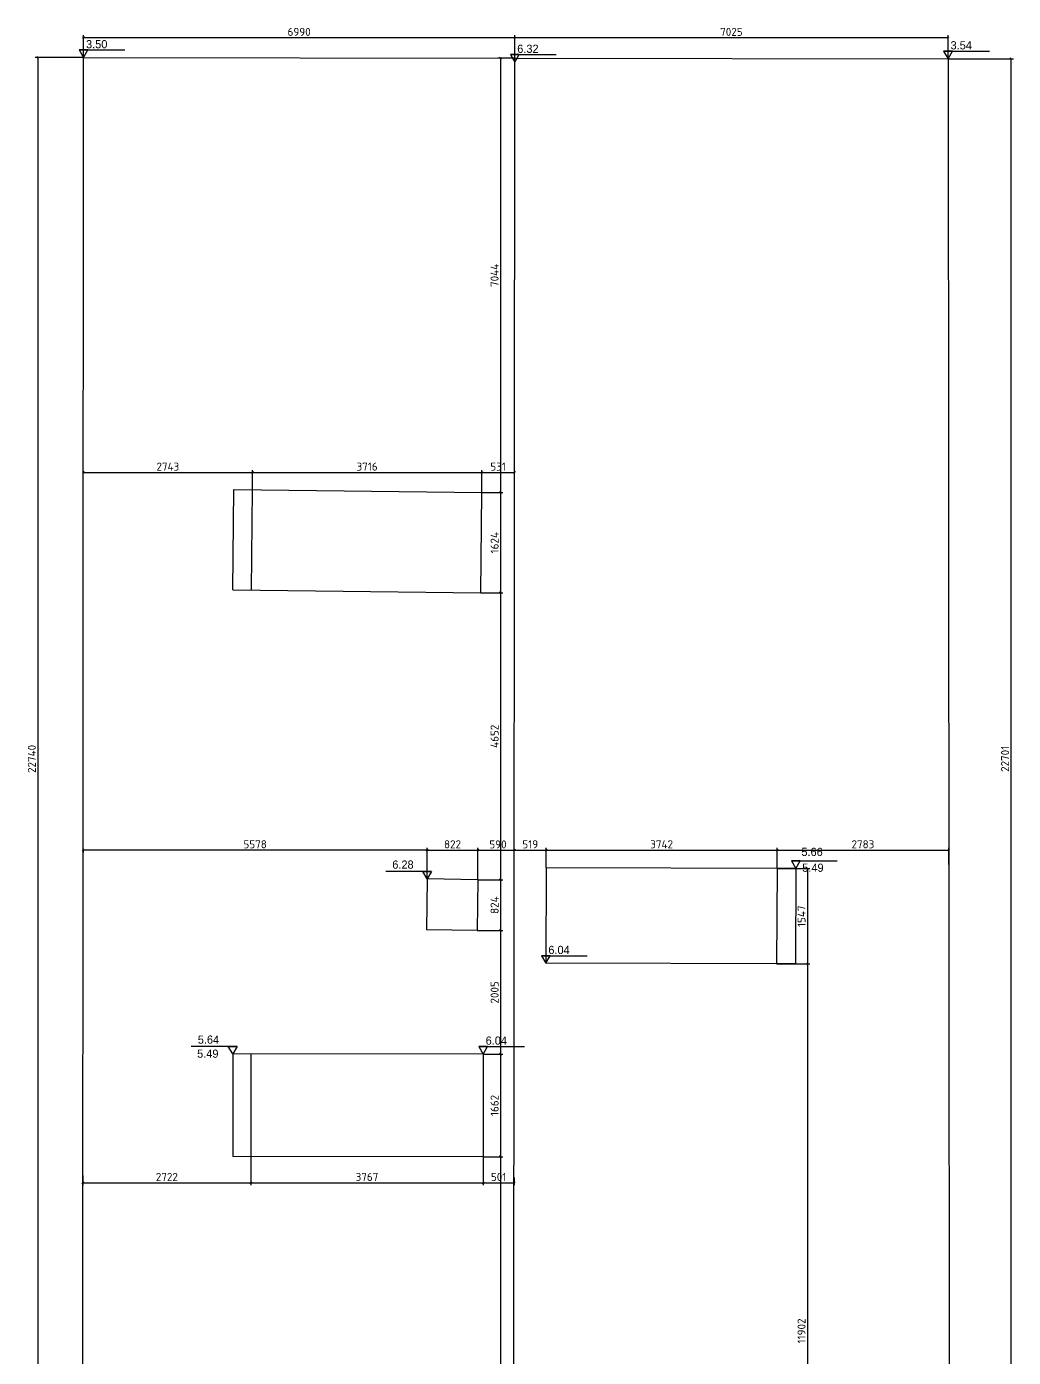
# Model space of a CAD drawing. Header units: millimetres. Extents: x 906201 to 970605, y 1626399 to 1671593.
# Drawn here: x 930110 to 946108, y 1649987 to 1671561 of the extents above; entities that cross this region are included whole.
import ezdxf

# ---------------------------------------------------------------- set-up
doc = ezdxf.new("R2010")
doc.units = ezdxf.units.MM
for name, color, linetype in [('Контур', 7, 'Continuous'), ('Кровля', 98, 'Continuous'), ('Отметки', 7, 'Continuous'), ('Размеры', 224, 'Continuous')]:
    doc.layers.add(name, color=color, linetype=linetype)
doc.styles.add('ISOCPEUR', font='isocpeur.ttf')
doc.styles.add('rus', font='rusw2.shx', dxfattribs={"height": 0.06})
doc.dimstyles.new('GENPLAN 1000', dxfattribs={"dimscale": 10, "dimtxt": 13, "dimasz": 3, "dimexe": 4, "dimexo": 0, "dimgap": 3, "dimtad": 1, "dimdec": 0, "dimzin": 0, "dimtxsty": 'ISOCPEUR', "dimblk1": 'OBLIQUE', "dimblk2": 'OBLIQUE', "dimsah": 1, "dimcen": -1, "dimaunit": 1, "dimadec": 3, "dimazin": 0, "dimtfac": 0.75, "dimtdec": 0, "dimtix": 1, "dimtmove": 1, "dimatfit": 3, "dimfxl": 0, "dimtvp": 0.6, "dimarcsym": 0})

# ---------------------------------------------------------------- blocks, each defined once
blk = doc.blocks.new('_Oblique')
at = {"color": 0, "linetype": 'ByBlock', "lineweight": -2}
blk.add_line((-0.5, -0.5), (0.5, 0.5), dxfattribs=at)
blk = doc.blocks.new('*D1')
at = {"layer": 'Defpoints', "color": 0, "ltscale": 0.03}
for p in [(931033, 1671059), (930290, 1648319), (931020, 1648319)]:
    blk.add_point(p, dxfattribs=at)
at = {"layer": 'Размеры', "color": 0, "lineweight": -2, "ltscale": 0.03}
for p, q in [((931033, 1671059), (930250, 1671059)), ((930290, 1671059), (930290, 1648319)), ((931020, 1648319), (930250, 1648319))]:
    blk.add_line(p, q, dxfattribs=at)
at = {"layer": 'Размеры', "color": 0, "lineweight": -2, "ltscale": 0.03, "xscale": 30, "yscale": 30, "zscale": 30}
for p, rotation in [((930290, 1671059), 90), ((930290, 1648319), 270)]:
    blk.add_blockref('_Oblique', p, dxfattribs=dict(at, rotation=rotation))
at = {"layer": 'Размеры', "color": 0, "ltscale": 0.03, "insert": (930195, 1659689), "char_height": 130, "attachment_point": 5, "rotation": 90, "style": 'ISOCPEUR'}
blk.add_mtext('22740', dxfattribs=at)
blk = doc.blocks.new('*D4')
at = {"layer": 'Defpoints', "color": 0, "ltscale": 0.03}
for p in [(938023, 1671050), (937488, 1664006), (937792, 1664006)]:
    blk.add_point(p, dxfattribs=at)
at = {"layer": 'Размеры', "color": 0, "lineweight": -2, "ltscale": 0.03}
for p, q in [((938023, 1671050), (937752, 1671050)), ((937792, 1671050), (937792, 1664006)), ((937488, 1664006), (937832, 1664006))]:
    blk.add_line(p, q, dxfattribs=at)
at = {"layer": 'Размеры', "color": 0, "lineweight": -2, "ltscale": 0.03, "xscale": 30, "yscale": 30, "zscale": 30}
for p, rotation in [((937792, 1671050), 90), ((937792, 1664006), 270)]:
    blk.add_blockref('_Oblique', p, dxfattribs=dict(at, rotation=rotation))
at = {"layer": 'Размеры', "color": 0, "ltscale": 0.03, "insert": (937697, 1667528), "char_height": 130, "attachment_point": 5, "rotation": 90, "style": 'ISOCPEUR'}
blk.add_mtext('7044', dxfattribs=at)
blk = doc.blocks.new('*D5')
at = {"layer": 'Defpoints', "color": 0, "ltscale": 0.03}
for p in [(937488, 1664006), (937472, 1662382), (937792, 1662382)]:
    blk.add_point(p, dxfattribs=at)
at = {"layer": 'Размеры', "color": 0, "lineweight": -2, "ltscale": 0.03}
for p, q in [((937488, 1664006), (937832, 1664006)), ((937792, 1664006), (937792, 1662382)), ((937472, 1662382), (937832, 1662382))]:
    blk.add_line(p, q, dxfattribs=at)
at = {"layer": 'Размеры', "color": 0, "lineweight": -2, "ltscale": 0.03, "xscale": 30, "yscale": 30, "zscale": 30}
for p, rotation in [((937792, 1664006), 90), ((937792, 1662382), 270)]:
    blk.add_blockref('_Oblique', p, dxfattribs=dict(at, rotation=rotation))
at = {"layer": 'Размеры', "color": 0, "ltscale": 0.03, "insert": (937697, 1663194), "char_height": 130, "attachment_point": 5, "rotation": 90, "style": 'ISOCPEUR'}
blk.add_mtext('1624', dxfattribs=at)
blk = doc.blocks.new('*D6')
at = {"layer": 'Defpoints', "color": 0, "ltscale": 0.03}
for p in [(937472, 1662382), (937426, 1657730), (937792, 1657730)]:
    blk.add_point(p, dxfattribs=at)
at = {"layer": 'Размеры', "color": 0, "lineweight": -2, "ltscale": 0.03}
for p, q in [((937472, 1662382), (937832, 1662382)), ((937792, 1662382), (937792, 1657730)), ((937426, 1657730), (937832, 1657730))]:
    blk.add_line(p, q, dxfattribs=at)
at = {"layer": 'Размеры', "color": 0, "lineweight": -2, "ltscale": 0.03, "xscale": 30, "yscale": 30, "zscale": 30}
for p, rotation in [((937792, 1662382), 90), ((937792, 1657730), 270)]:
    blk.add_blockref('_Oblique', p, dxfattribs=dict(at, rotation=rotation))
at = {"layer": 'Размеры', "color": 0, "ltscale": 0.03, "insert": (937697, 1660056), "char_height": 130, "attachment_point": 5, "rotation": 90, "style": 'ISOCPEUR'}
blk.add_mtext('4652', dxfattribs=at)
blk = doc.blocks.new('*D7')
at = {"layer": 'Defpoints', "color": 0, "ltscale": 0.03}
for p in [(937426, 1657730), (937413, 1656906), (937792, 1656906)]:
    blk.add_point(p, dxfattribs=at)
at = {"layer": 'Размеры', "color": 0, "lineweight": -2, "ltscale": 0.03}
for p, q in [((937426, 1657730), (937832, 1657730)), ((937792, 1657730), (937792, 1656906)), ((937413, 1656906), (937832, 1656906))]:
    blk.add_line(p, q, dxfattribs=at)
at = {"layer": 'Размеры', "color": 0, "lineweight": -2, "ltscale": 0.03, "xscale": 30, "yscale": 30, "zscale": 30}
for p, rotation in [((937792, 1657730), 90), ((937792, 1656906), 270)]:
    blk.add_blockref('_Oblique', p, dxfattribs=dict(at, rotation=rotation))
at = {"layer": 'Размеры', "color": 0, "ltscale": 0.03, "insert": (937697, 1657318), "char_height": 130, "attachment_point": 5, "rotation": 90, "style": 'ISOCPEUR'}
blk.add_mtext('824', dxfattribs=at)
blk = doc.blocks.new('*D8')
at = {"layer": 'Defpoints', "color": 0, "ltscale": 0.03}
for p in [(937413, 1656906), (937511, 1654901), (937792, 1654901)]:
    blk.add_point(p, dxfattribs=at)
at = {"layer": 'Размеры', "color": 0, "lineweight": -2, "ltscale": 0.03}
for p, q in [((937413, 1656906), (937832, 1656906)), ((937792, 1656906), (937792, 1654901)), ((937511, 1654901), (937832, 1654901))]:
    blk.add_line(p, q, dxfattribs=at)
at = {"layer": 'Размеры', "color": 0, "lineweight": -2, "ltscale": 0.03, "xscale": 30, "yscale": 30, "zscale": 30}
for p, rotation in [((937792, 1656906), 90), ((937792, 1654901), 270)]:
    blk.add_blockref('_Oblique', p, dxfattribs=dict(at, rotation=rotation))
at = {"layer": 'Размеры', "color": 0, "ltscale": 0.03, "insert": (937697, 1655904), "char_height": 130, "attachment_point": 5, "rotation": 90, "style": 'ISOCPEUR'}
blk.add_mtext('2005', dxfattribs=at)
blk = doc.blocks.new('*D9')
at = {"layer": 'Defpoints', "color": 0, "ltscale": 0.03}
for p in [(937511, 1654901), (937512, 1653240), (937792, 1653240)]:
    blk.add_point(p, dxfattribs=at)
at = {"layer": 'Размеры', "color": 0, "lineweight": -2, "ltscale": 0.03}
for p, q in [((937511, 1654901), (937832, 1654901)), ((937792, 1654901), (937792, 1653240)), ((937512, 1653240), (937832, 1653240))]:
    blk.add_line(p, q, dxfattribs=at)
at = {"layer": 'Размеры', "color": 0, "lineweight": -2, "ltscale": 0.03, "xscale": 30, "yscale": 30, "zscale": 30}
for p, rotation in [((937792, 1654901), 90), ((937792, 1653240), 270)]:
    blk.add_blockref('_Oblique', p, dxfattribs=dict(at, rotation=rotation))
at = {"layer": 'Размеры', "color": 0, "ltscale": 0.03, "insert": (937697, 1654071), "char_height": 130, "attachment_point": 5, "rotation": 90, "style": 'ISOCPEUR'}
blk.add_mtext('1662', dxfattribs=at)
blk = doc.blocks.new('*D10')
at = {"layer": 'Defpoints', "color": 0, "ltscale": 0.03}
for p in [(937512, 1653240), (937792, 1644459), (938008, 1644459)]:
    blk.add_point(p, dxfattribs=at)
at = {"layer": 'Размеры', "color": 0, "lineweight": -2, "ltscale": 0.03}
for p, q in [((937512, 1653240), (937832, 1653240)), ((937792, 1653240), (937792, 1644459)), ((938008, 1644459), (937752, 1644459))]:
    blk.add_line(p, q, dxfattribs=at)
at = {"layer": 'Размеры', "color": 0, "lineweight": -2, "ltscale": 0.03, "xscale": 30, "yscale": 30, "zscale": 30}
for p, rotation in [((937792, 1653240), 90), ((937792, 1644459), 270)]:
    blk.add_blockref('_Oblique', p, dxfattribs=dict(at, rotation=rotation))
at = {"layer": 'Размеры', "color": 0, "ltscale": 0.03, "insert": (937697, 1648849), "char_height": 130, "attachment_point": 5, "rotation": 90, "style": 'ISOCPEUR'}
blk.add_mtext('8781', dxfattribs=at)
blk = doc.blocks.new('*D11')
at = {"layer": 'Defpoints', "color": 0, "ltscale": 0.03}
for p in [(942276, 1657912), (942269, 1656365), (942768, 1656365)]:
    blk.add_point(p, dxfattribs=at)
at = {"layer": 'Размеры', "color": 0, "lineweight": -2, "ltscale": 0.03}
for p, q in [((942276, 1657912), (942808, 1657912)), ((942768, 1657912), (942768, 1656365)), ((942269, 1656365), (942808, 1656365))]:
    blk.add_line(p, q, dxfattribs=at)
at = {"layer": 'Размеры', "color": 0, "lineweight": -2, "ltscale": 0.03, "xscale": 30, "yscale": 30, "zscale": 30}
for p, rotation in [((942768, 1657912), 90), ((942768, 1656365), 270)]:
    blk.add_blockref('_Oblique', p, dxfattribs=dict(at, rotation=rotation))
at = {"layer": 'Размеры', "color": 0, "ltscale": 0.03, "insert": (942673, 1657139), "char_height": 130, "attachment_point": 5, "rotation": 90, "style": 'ISOCPEUR'}
blk.add_mtext('1547', dxfattribs=at)
blk = doc.blocks.new('*D12')
at = {"layer": 'Defpoints', "color": 0, "ltscale": 0.03}
for p in [(942269, 1656365), (942768, 1644464), (942977, 1644464)]:
    blk.add_point(p, dxfattribs=at)
at = {"layer": 'Размеры', "color": 0, "lineweight": -2, "ltscale": 0.03}
for p, q in [((942269, 1656365), (942808, 1656365)), ((942768, 1656365), (942768, 1644464)), ((942977, 1644464), (942728, 1644464))]:
    blk.add_line(p, q, dxfattribs=at)
at = {"layer": 'Размеры', "color": 0, "lineweight": -2, "ltscale": 0.03, "xscale": 30, "yscale": 30, "zscale": 30}
for p, rotation in [((942768, 1656365), 90), ((942768, 1644464), 270)]:
    blk.add_blockref('_Oblique', p, dxfattribs=dict(at, rotation=rotation))
at = {"layer": 'Размеры', "color": 0, "ltscale": 0.03, "insert": (942673, 1650415), "char_height": 130, "attachment_point": 5, "rotation": 90, "style": 'ISOCPEUR'}
blk.add_mtext('11902', dxfattribs=at)
blk = doc.blocks.new('*D13')
at = {"layer": 'Defpoints', "color": 0, "ltscale": 0.03}
for p in [(945048, 1671041), (945067, 1648340), (946068, 1648340)]:
    blk.add_point(p, dxfattribs=at)
at = {"layer": 'Размеры', "color": 0, "lineweight": -2, "ltscale": 0.03}
for p, q in [((945048, 1671041), (946108, 1671041)), ((946068, 1671041), (946068, 1648340)), ((945067, 1648340), (946108, 1648340))]:
    blk.add_line(p, q, dxfattribs=at)
at = {"layer": 'Размеры', "color": 0, "lineweight": -2, "ltscale": 0.03, "xscale": 30, "yscale": 30, "zscale": 30}
for p, rotation in [((946068, 1671041), 90), ((946068, 1648340), 270)]:
    blk.add_blockref('_Oblique', p, dxfattribs=dict(at, rotation=rotation))
at = {"layer": 'Размеры', "color": 0, "ltscale": 0.03, "insert": (945973, 1659690), "char_height": 130, "attachment_point": 5, "rotation": 90, "style": 'ISOCPEUR'}
blk.add_mtext('22701', dxfattribs=at)
blk = doc.blocks.new('*D19')
at = {"layer": 'Defpoints', "color": 0, "ltscale": 0.03}
for p in [(938023, 1671381), (938023, 1671050), (945048, 1671041)]:
    blk.add_point(p, dxfattribs=at)
at = {"layer": 'Размеры', "color": 0, "lineweight": -2, "ltscale": 0.03}
for p, q in [((938023, 1671050), (938023, 1671421)), ((945048, 1671381), (938023, 1671381)), ((945048, 1671041), (945048, 1671421))]:
    blk.add_line(p, q, dxfattribs=at)
at = {"layer": 'Размеры', "color": 0, "lineweight": -2, "ltscale": 0.03, "xscale": 30, "yscale": 30, "zscale": 30, "rotation": 180}
blk.add_blockref('_Oblique', (938023, 1671381), dxfattribs=at)
at = {"layer": 'Размеры', "color": 0, "lineweight": -2, "ltscale": 0.03, "xscale": 30, "yscale": 30, "zscale": 30}
blk.add_blockref('_Oblique', (945048, 1671381), dxfattribs=at)
at = {"layer": 'Размеры', "color": 0, "ltscale": 0.03, "insert": (941536, 1671476), "char_height": 130, "attachment_point": 5, "style": 'ISOCPEUR'}
blk.add_mtext('7025', dxfattribs=at)
blk = doc.blocks.new('*D20')
at = {"layer": 'Defpoints', "color": 0, "ltscale": 0.03}
for p in [(931033, 1671381), (931033, 1671059), (938023, 1671050)]:
    blk.add_point(p, dxfattribs=at)
at = {"layer": 'Размеры', "color": 0, "lineweight": -2, "ltscale": 0.03}
for p, q in [((931033, 1671059), (931033, 1671421)), ((938023, 1671381), (931033, 1671381)), ((938023, 1671050), (938023, 1671421))]:
    blk.add_line(p, q, dxfattribs=at)
at = {"layer": 'Размеры', "color": 0, "lineweight": -2, "ltscale": 0.03, "xscale": 30, "yscale": 30, "zscale": 30, "rotation": 180}
blk.add_blockref('_Oblique', (931033, 1671381), dxfattribs=at)
at = {"layer": 'Размеры', "color": 0, "lineweight": -2, "ltscale": 0.03, "xscale": 30, "yscale": 30, "zscale": 30}
blk.add_blockref('_Oblique', (938023, 1671381), dxfattribs=at)
at = {"layer": 'Размеры', "color": 0, "ltscale": 0.03, "insert": (934528, 1671476), "char_height": 130, "attachment_point": 5, "style": 'ISOCPEUR'}
blk.add_mtext('6990', dxfattribs=at)
blk = doc.blocks.new('*D21')
at = {"layer": 'Defpoints', "color": 0, "ltscale": 0.03}
for p in [(933772, 1664333), (931029, 1664165), (933772, 1664053)]:
    blk.add_point(p, dxfattribs=at)
at = {"layer": 'Размеры', "color": 0, "lineweight": -2, "ltscale": 0.03}
for p, q in [((931029, 1664165), (931029, 1664373)), ((931029, 1664333), (933772, 1664333)), ((933772, 1664053), (933772, 1664373))]:
    blk.add_line(p, q, dxfattribs=at)
at = {"layer": 'Размеры', "color": 0, "lineweight": -2, "ltscale": 0.03, "xscale": 30, "yscale": 30, "zscale": 30, "rotation": 180}
blk.add_blockref('_Oblique', (931029, 1664333), dxfattribs=at)
at = {"layer": 'Размеры', "color": 0, "lineweight": -2, "ltscale": 0.03, "xscale": 30, "yscale": 30, "zscale": 30}
blk.add_blockref('_Oblique', (933772, 1664333), dxfattribs=at)
at = {"layer": 'Размеры', "color": 0, "ltscale": 0.03, "insert": (932400, 1664428), "char_height": 130, "attachment_point": 5, "style": 'ISOCPEUR'}
blk.add_mtext('2743', dxfattribs=at)
blk = doc.blocks.new('*D22')
at = {"layer": 'Defpoints', "color": 0, "ltscale": 0.03}
for p in [(937488, 1664333), (933772, 1664053), (937488, 1664006)]:
    blk.add_point(p, dxfattribs=at)
at = {"layer": 'Размеры', "color": 0, "lineweight": -2, "ltscale": 0.03}
for p, q in [((933772, 1664053), (933772, 1664373)), ((933772, 1664333), (937488, 1664333)), ((937488, 1664006), (937488, 1664373))]:
    blk.add_line(p, q, dxfattribs=at)
at = {"layer": 'Размеры', "color": 0, "lineweight": -2, "ltscale": 0.03, "xscale": 30, "yscale": 30, "zscale": 30, "rotation": 180}
blk.add_blockref('_Oblique', (933772, 1664333), dxfattribs=at)
at = {"layer": 'Размеры', "color": 0, "lineweight": -2, "ltscale": 0.03, "xscale": 30, "yscale": 30, "zscale": 30}
blk.add_blockref('_Oblique', (937488, 1664333), dxfattribs=at)
at = {"layer": 'Размеры', "color": 0, "ltscale": 0.03, "insert": (935630, 1664428), "char_height": 130, "attachment_point": 5, "style": 'ISOCPEUR'}
blk.add_mtext('3716', dxfattribs=at)
blk = doc.blocks.new('*D23')
at = {"layer": 'Defpoints', "color": 0, "ltscale": 0.03}
for p in [(938019, 1664333), (938019, 1664215), (937488, 1664006)]:
    blk.add_point(p, dxfattribs=at)
at = {"layer": 'Размеры', "color": 0, "lineweight": -2, "ltscale": 0.03}
for p, q in [((937488, 1664006), (937488, 1664373)), ((937488, 1664333), (938019, 1664333)), ((938019, 1664215), (938019, 1664373))]:
    blk.add_line(p, q, dxfattribs=at)
at = {"layer": 'Размеры', "color": 0, "lineweight": -2, "ltscale": 0.03, "xscale": 30, "yscale": 30, "zscale": 30, "rotation": 180}
blk.add_blockref('_Oblique', (937488, 1664333), dxfattribs=at)
at = {"layer": 'Размеры', "color": 0, "lineweight": -2, "ltscale": 0.03, "xscale": 30, "yscale": 30, "zscale": 30}
blk.add_blockref('_Oblique', (938019, 1664333), dxfattribs=at)
at = {"layer": 'Размеры', "color": 0, "ltscale": 0.03, "insert": (937754, 1664428), "char_height": 130, "attachment_point": 5, "style": 'ISOCPEUR'}
blk.add_mtext('531', dxfattribs=at)
blk = doc.blocks.new('*D24')
at = {"layer": 'Defpoints', "color": 0, "ltscale": 0.03}
for p in [(937426, 1658210), (936604, 1657743), (937426, 1657730)]:
    blk.add_point(p, dxfattribs=at)
at = {"layer": 'Размеры', "color": 0, "lineweight": -2, "ltscale": 0.03}
for p, q in [((936604, 1657743), (936604, 1658250)), ((937426, 1657730), (937426, 1658250)), ((936604, 1658210), (937426, 1658210))]:
    blk.add_line(p, q, dxfattribs=at)
at = {"layer": 'Размеры', "color": 0, "lineweight": -2, "ltscale": 0.03, "xscale": 30, "yscale": 30, "zscale": 30, "rotation": 180}
blk.add_blockref('_Oblique', (936604, 1658210), dxfattribs=at)
at = {"layer": 'Размеры', "color": 0, "lineweight": -2, "ltscale": 0.03, "xscale": 30, "yscale": 30, "zscale": 30}
blk.add_blockref('_Oblique', (937426, 1658210), dxfattribs=at)
at = {"layer": 'Размеры', "color": 0, "ltscale": 0.03, "insert": (937015, 1658305), "char_height": 130, "attachment_point": 5, "style": 'ISOCPEUR'}
blk.add_mtext('822', dxfattribs=at)
blk = doc.blocks.new('*D25')
at = {"layer": 'Defpoints', "color": 0, "ltscale": 0.03}
for p in [(938016, 1658210), (938016, 1657874), (937426, 1657730)]:
    blk.add_point(p, dxfattribs=at)
at = {"layer": 'Размеры', "color": 0, "lineweight": -2, "ltscale": 0.03}
for p, q in [((937426, 1657730), (937426, 1658250)), ((938016, 1657874), (938016, 1658250)), ((937426, 1658210), (938016, 1658210))]:
    blk.add_line(p, q, dxfattribs=at)
at = {"layer": 'Размеры', "color": 0, "lineweight": -2, "ltscale": 0.03, "xscale": 30, "yscale": 30, "zscale": 30, "rotation": 180}
blk.add_blockref('_Oblique', (937426, 1658210), dxfattribs=at)
at = {"layer": 'Размеры', "color": 0, "lineweight": -2, "ltscale": 0.03, "xscale": 30, "yscale": 30, "zscale": 30}
blk.add_blockref('_Oblique', (938016, 1658210), dxfattribs=at)
at = {"layer": 'Размеры', "color": 0, "ltscale": 0.03, "insert": (937752, 1658303), "char_height": 130, "attachment_point": 5, "style": 'ISOCPEUR'}
blk.add_mtext('590', dxfattribs=at)
blk = doc.blocks.new('*D26')
at = {"layer": 'Defpoints', "color": 0, "ltscale": 0.03}
for p in [(938534, 1658210), (938016, 1657874), (938534, 1657922)]:
    blk.add_point(p, dxfattribs=at)
at = {"layer": 'Размеры', "color": 0, "lineweight": -2, "ltscale": 0.03}
for p, q in [((938016, 1657874), (938016, 1658250)), ((938534, 1657922), (938534, 1658250)), ((938016, 1658210), (938534, 1658210))]:
    blk.add_line(p, q, dxfattribs=at)
at = {"layer": 'Размеры', "color": 0, "lineweight": -2, "ltscale": 0.03, "xscale": 30, "yscale": 30, "zscale": 30, "rotation": 180}
blk.add_blockref('_Oblique', (938016, 1658210), dxfattribs=at)
at = {"layer": 'Размеры', "color": 0, "lineweight": -2, "ltscale": 0.03, "xscale": 30, "yscale": 30, "zscale": 30}
blk.add_blockref('_Oblique', (938534, 1658210), dxfattribs=at)
at = {"layer": 'Размеры', "color": 0, "ltscale": 0.03, "insert": (938275, 1658305), "char_height": 130, "attachment_point": 5, "style": 'ISOCPEUR'}
blk.add_mtext('519', dxfattribs=at)
blk = doc.blocks.new('*D27')
at = {"layer": 'Defpoints', "color": 0, "ltscale": 0.03}
for p in [(942276, 1658210), (938534, 1657922), (942276, 1657912)]:
    blk.add_point(p, dxfattribs=at)
at = {"layer": 'Размеры', "color": 0, "lineweight": -2, "ltscale": 0.03}
for p, q in [((938534, 1657922), (938534, 1658250)), ((942276, 1657912), (942276, 1658250)), ((938534, 1658210), (942276, 1658210))]:
    blk.add_line(p, q, dxfattribs=at)
at = {"layer": 'Размеры', "color": 0, "lineweight": -2, "ltscale": 0.03, "xscale": 30, "yscale": 30, "zscale": 30, "rotation": 180}
blk.add_blockref('_Oblique', (938534, 1658210), dxfattribs=at)
at = {"layer": 'Размеры', "color": 0, "lineweight": -2, "ltscale": 0.03, "xscale": 30, "yscale": 30, "zscale": 30}
blk.add_blockref('_Oblique', (942276, 1658210), dxfattribs=at)
at = {"layer": 'Размеры', "color": 0, "ltscale": 0.03, "insert": (940405, 1658305), "char_height": 130, "attachment_point": 5, "style": 'ISOCPEUR'}
blk.add_mtext('3742', dxfattribs=at)
blk = doc.blocks.new('*D28')
at = {"layer": 'Defpoints', "color": 0, "ltscale": 0.03}
for p in [(945059, 1658210), (942276, 1657912), (945059, 1657975)]:
    blk.add_point(p, dxfattribs=at)
at = {"layer": 'Размеры', "color": 0, "lineweight": -2, "ltscale": 0.03}
for p, q in [((942276, 1657912), (942276, 1658250)), ((945059, 1657975), (945059, 1658250)), ((942276, 1658210), (945059, 1658210))]:
    blk.add_line(p, q, dxfattribs=at)
at = {"layer": 'Размеры', "color": 0, "lineweight": -2, "ltscale": 0.03, "xscale": 30, "yscale": 30, "zscale": 30, "rotation": 180}
blk.add_blockref('_Oblique', (942276, 1658210), dxfattribs=at)
at = {"layer": 'Размеры', "color": 0, "lineweight": -2, "ltscale": 0.03, "xscale": 30, "yscale": 30, "zscale": 30}
blk.add_blockref('_Oblique', (945059, 1658210), dxfattribs=at)
at = {"layer": 'Размеры', "color": 0, "ltscale": 0.03, "insert": (943668, 1658305), "char_height": 130, "attachment_point": 5, "style": 'ISOCPEUR'}
blk.add_mtext('2783', dxfattribs=at)
blk = doc.blocks.new('*D29')
at = {"layer": 'Defpoints', "color": 0, "ltscale": 0.03}
for p in [(933745, 1653243), (931022, 1652934), (933745, 1652817)]:
    blk.add_point(p, dxfattribs=at)
at = {"layer": 'Размеры', "color": 0, "lineweight": -2, "ltscale": 0.03}
for p, q in [((933745, 1653243), (933745, 1652777)), ((931022, 1652934), (931022, 1652777)), ((931022, 1652817), (933745, 1652817))]:
    blk.add_line(p, q, dxfattribs=at)
at = {"layer": 'Размеры', "color": 0, "lineweight": -2, "ltscale": 0.03, "xscale": 30, "yscale": 30, "zscale": 30, "rotation": 180}
blk.add_blockref('_Oblique', (931022, 1652817), dxfattribs=at)
at = {"layer": 'Размеры', "color": 0, "lineweight": -2, "ltscale": 0.03, "xscale": 30, "yscale": 30, "zscale": 30}
blk.add_blockref('_Oblique', (933745, 1652817), dxfattribs=at)
at = {"layer": 'Размеры', "color": 0, "ltscale": 0.03, "insert": (932384, 1652912), "char_height": 130, "attachment_point": 5, "style": 'ISOCPEUR'}
blk.add_mtext('2722', dxfattribs=at)
blk = doc.blocks.new('*D30')
at = {"layer": 'Defpoints', "color": 0, "ltscale": 0.03}
for p in [(933745, 1653243), (937512, 1653240), (937512, 1652817)]:
    blk.add_point(p, dxfattribs=at)
at = {"layer": 'Размеры', "color": 0, "lineweight": -2, "ltscale": 0.03}
for p, q in [((933745, 1653243), (933745, 1652777)), ((937512, 1653240), (937512, 1652777)), ((933745, 1652817), (937512, 1652817))]:
    blk.add_line(p, q, dxfattribs=at)
at = {"layer": 'Размеры', "color": 0, "lineweight": -2, "ltscale": 0.03, "xscale": 30, "yscale": 30, "zscale": 30, "rotation": 180}
blk.add_blockref('_Oblique', (933745, 1652817), dxfattribs=at)
at = {"layer": 'Размеры', "color": 0, "lineweight": -2, "ltscale": 0.03, "xscale": 30, "yscale": 30, "zscale": 30}
blk.add_blockref('_Oblique', (937512, 1652817), dxfattribs=at)
at = {"layer": 'Размеры', "color": 0, "ltscale": 0.03, "insert": (935628, 1652912), "char_height": 130, "attachment_point": 5, "style": 'ISOCPEUR'}
blk.add_mtext('3767', dxfattribs=at)
blk = doc.blocks.new('*D31')
at = {"layer": 'Defpoints', "color": 0, "ltscale": 0.03}
for p in [(937512, 1653240), (938013, 1652901), (938013, 1652817)]:
    blk.add_point(p, dxfattribs=at)
at = {"layer": 'Размеры', "color": 0, "lineweight": -2, "ltscale": 0.03}
for p, q in [((937512, 1653240), (937512, 1652777)), ((938013, 1652901), (938013, 1652777)), ((937512, 1652817), (938013, 1652817))]:
    blk.add_line(p, q, dxfattribs=at)
at = {"layer": 'Размеры', "color": 0, "lineweight": -2, "ltscale": 0.03, "xscale": 30, "yscale": 30, "zscale": 30, "rotation": 180}
blk.add_blockref('_Oblique', (937512, 1652817), dxfattribs=at)
at = {"layer": 'Размеры', "color": 0, "lineweight": -2, "ltscale": 0.03, "xscale": 30, "yscale": 30, "zscale": 30}
blk.add_blockref('_Oblique', (938013, 1652817), dxfattribs=at)
at = {"layer": 'Размеры', "color": 0, "ltscale": 0.03, "insert": (937762, 1652912), "char_height": 130, "attachment_point": 5, "style": 'ISOCPEUR'}
blk.add_mtext('501', dxfattribs=at)
blk = doc.blocks.new('*D158')
at = {"layer": 'Defpoints', "color": 0, "ltscale": 0.03}
for p in [(931026, 1658221), (931026, 1658210), (936604, 1657743)]:
    blk.add_point(p, dxfattribs=at)
at = {"layer": 'Размеры', "color": 0, "lineweight": -2, "ltscale": 0.03}
for p, q in [((931026, 1658221), (931026, 1658170)), ((936604, 1657743), (936604, 1658250)), ((936604, 1658210), (931026, 1658210))]:
    blk.add_line(p, q, dxfattribs=at)
at = {"layer": 'Размеры', "color": 0, "lineweight": -2, "ltscale": 0.03, "xscale": 30, "yscale": 30, "zscale": 30, "rotation": 180}
blk.add_blockref('_Oblique', (931026, 1658210), dxfattribs=at)
at = {"layer": 'Размеры', "color": 0, "lineweight": -2, "ltscale": 0.03, "xscale": 30, "yscale": 30, "zscale": 30}
blk.add_blockref('_Oblique', (936604, 1658210), dxfattribs=at)
at = {"layer": 'Размеры', "color": 0, "ltscale": 0.03, "insert": (933815, 1658305), "char_height": 130, "attachment_point": 5, "style": 'ISOCPEUR'}
blk.add_mtext('5578', dxfattribs=at)

msp = doc.modelspace()

# ---------------------------------------------------------------- linework, layer by layer
at = {"layer": 'Контур', "ltscale": 0.03}
for p, q in [((936603.9, 1657743.3), (936590.7, 1656919.6)), ((937425.8, 1657730.2), (936603.9, 1657743.3)), ((937425.8, 1657730.2), (937412.6, 1656906.5)), ((937412.6, 1656906.5), (936590.7, 1656919.6))]:
    msp.add_line(p, q, dxfattribs=at)
at = {"layer": 'Кровля', "color": 94, "ltscale": 0.03}
for p, q in [((931019.8, 1648319.3), (931032.9, 1671059.2)), ((931032.9, 1671059.2), (945048.1, 1671041)), ((938008, 1644481.6), (938023.3, 1671050.1)), ((945048.1, 1671041), (945067.4, 1648339.8)), ((933454.4, 1662432.5), (933470.8, 1664056.9)), ((933470.8, 1664056.9), (937488.1, 1664006.4)), ((933755.3, 1662428.7), (933771.7, 1664053.2)), ((937471.7, 1662382), (937488.1, 1664006.4)), ((933454.4, 1662432.5), (937471.7, 1662382)), ((938534.4, 1657922.1), (938527.4, 1656375.3)), ((942582.5, 1657911.3), (938534.4, 1657922.1)), ((942276.2, 1657912.1), (942269.2, 1656365.4)), ((942582.5, 1657911.3), (942575.5, 1656364.5)), ((942575.5, 1656364.5), (938527.4, 1656375.3)), ((937510.7, 1654901.4), (933450.7, 1654905.4)), ((933450.7, 1654905.4), (933452.2, 1653243.7)), ((933743.2, 1654905.1), (933744.7, 1653243.4)), ((937510.7, 1654901.4), (937512.1, 1653239.7)), ((937512.1, 1653239.7), (933452.2, 1653243.7))]:
    msp.add_line(p, q, dxfattribs=at)
at = {"layer": 'Отметки', "color": 0}
for p, q in [((930961.9, 1671182.2, 136014.8), (931703.6, 1671182.2, 136014.8)), ((944977.1, 1671164, 136014.8), (945718.7, 1671164, 136014.8)), ((937952.3, 1671107.6, 136014.8), (938694, 1671107.6, 136014.8)), ((942511.5, 1658034.3, 136014.8), (943253.1, 1658034.3, 136014.8)), ((936675, 1657866.4, 136014.8), (935933.3, 1657866.4, 136014.8)), ((938456.4, 1656498.3, 136014.8), (939198, 1656498.3, 136014.8)), ((933521.8, 1655028.4, 136014.8), (932780.1, 1655028.4, 136014.8)), ((937439.7, 1655028, 142054.3), (938181.4, 1655028, 142054.3))]:
    msp.add_line(p, q, dxfattribs=at)
for points in [[(931032.9, 1671059.2), (931103.9, 1671182.2), (930961.9, 1671182.2)], [(945048.1, 1671041), (945119.1, 1671164), (944977.1, 1671164)], [(938023.3, 1670984.6), (938094.3, 1671107.6), (937952.3, 1671107.6)], [(942582.5, 1657911.3), (942653.5, 1658034.3), (942511.5, 1658034.3)], [(936603.9, 1657743.3), (936532.9, 1657866.4), (936675, 1657866.4)], [(938527.4, 1656375.3), (938598.4, 1656498.3), (938456.4, 1656498.3)], [(933450.7, 1654905.4), (933379.7, 1655028.4), (933521.8, 1655028.4)]]:
    msp.add_lwpolyline(points, close=True, dxfattribs=at)
at = {"layer": 'Отметки', "color": 0, "elevation": 6039.5}
msp.add_lwpolyline([(937510.7, 1654905), (937581.7, 1655028), (937439.7, 1655028)], close=True, dxfattribs=at)

# ---------------------------------------------------------------- texts
at = {"layer": 'Отметки', "style": 'rus'}
for s, p in [('3.50', (931073.7, 1671209.9)), ('6.32', (938064.1, 1671135.3)), ('3.54', (945088.9, 1671191.7)), ('5.66', (942670.8, 1658115.4)), ('6.28', (936038.2, 1657909.7)), ('5.49', (942684.9, 1657858.9)), ('6.04', (938568.2, 1656526)), ('5.64', (932885, 1655071.8)), ('5.49', (932874.1, 1654844.5)), ('6.04', (937551.5, 1655055.7, 6039.5))]:
    msp.add_text(s, height=132.96, dxfattribs=at).set_placement(p)

# ---------------------------------------------------------------- dimensions: what is measured, and where the dimension line sits
at = {"layer": 'Размеры', "ltscale": 0.03}
for base, p1, p2, picture, middle in [((931032.9, 1671380.9), (938023.3, 1671050.1), (931032.9, 1671059.2), '*D20', (934528.1, 1671475.9)), ((938023.3, 1671380.9), (945048.1, 1671041), (938023.3, 1671050.1), '*D19', (941535.7, 1671475.9)), ((933771.7, 1664332.7), (931028.9, 1664164.8), (933771.7, 1664053.2), '*D21', (932400.3, 1664427.7)), ((937488.1, 1664332.7), (933771.7, 1664053.2), (937488.1, 1664006.4), '*D22', (935629.9, 1664427.7)), ((938019.4, 1664332.7), (937488.1, 1664006.4), (938019.4, 1664215.1), '*D23', (937753.7, 1664427.7)), ((931025.5, 1658210.1), (936603.9, 1657743.3), (931025.5, 1658220.7), '*D158', (933814.7, 1658305.1)), ((937425.8, 1658210.1), (936603.9, 1657743.3), (937425.8, 1657730.2), '*D24', (937014.9, 1658305.1)), ((938534.4, 1658210.1), (938015.7, 1657874.2), (938534.4, 1657922.1), '*D26', (938275.1, 1658305.1)), ((942276.2, 1658210.1), (938534.4, 1657922.1), (942276.2, 1657912.1), '*D27', (940405.3, 1658305.1)), ((945059.2, 1658210.1), (942276.2, 1657912.1), (945059.2, 1657974.9), '*D28', (943667.7, 1658305.1)), ((933744.7, 1652816.9), (931022.5, 1652934.5), (933744.7, 1653243.4), '*D29', (932383.6, 1652911.9)), ((937512.1, 1652816.9), (933744.7, 1653243.4), (937512.1, 1653239.7), '*D30', (935628.4, 1652911.9)), ((938012.9, 1652816.9), (937512.1, 1653239.7), (938012.9, 1652900.9), '*D31', (937762.5, 1652911.9))]:
    dim = msp.add_linear_dim(base=base, p1=p1, p2=p2, dimstyle='GENPLAN 1000', dxfattribs=at)
    dim.commit()
    dim.dimension.update_dxf_attribs({"geometry": picture, "text_midpoint": middle})
for base, p1, p2, picture, middle in [((930290.4, 1648319.3), (931032.9, 1671059.2), (931019.8, 1648319.3), '*D1', (930195.4, 1659689.2)), ((937791.9, 1664006.4), (938023.3, 1671050.1), (937488.1, 1664006.4), '*D4', (937696.9, 1667528.2)), ((946067.5, 1648339.8), (945048.1, 1671041), (945067.4, 1648339.8), '*D13', (945972.5, 1659690.4)), ((937791.9, 1662382), (937488.1, 1664006.4), (937471.7, 1662382), '*D5', (937696.9, 1663194.2)), ((937791.9, 1657730.2), (937471.7, 1662382), (937425.8, 1657730.2), '*D6', (937696.9, 1660056.1)), ((942768, 1656365.4), (942276.2, 1657912.1), (942269.2, 1656365.4), '*D11', (942673, 1657138.7)), ((937791.9, 1656906.5), (937425.8, 1657730.2), (937412.6, 1656906.5), '*D7', (937696.9, 1657318.4)), ((937791.9, 1654901.4), (937412.6, 1656906.5), (937510.7, 1654901.4), '*D8', (937696.9, 1655903.9)), ((942768, 1644463.8), (942269.2, 1656365.4), (942977, 1644463.8), '*D12', (942673, 1650414.6)), ((937791.9, 1653239.7), (937510.7, 1654901.4), (937512.1, 1653239.7), '*D9', (937696.9, 1654070.5)), ((937791.9, 1644458.8), (937512.1, 1653239.7), (938008, 1644458.8), '*D10', (937696.9, 1648849.2))]:
    dim = msp.add_linear_dim(base=base, p1=p1, p2=p2, angle=90, dimstyle='GENPLAN 1000', dxfattribs=at)
    dim.commit()
    dim.dimension.update_dxf_attribs({"geometry": picture, "text_midpoint": middle})
dim = msp.add_linear_dim(base=(938015.7, 1658210.1), p1=(937425.8, 1657730.2), p2=(938015.7, 1657874.2), dimstyle='GENPLAN 1000', dxfattribs=at)
dim.commit()
dim.dimension.update_dxf_attribs({"geometry": '*D25', "text_midpoint": (937752.1, 1658208.3), "dimtype": 160})

doc.saveas('drawing.dxf')
